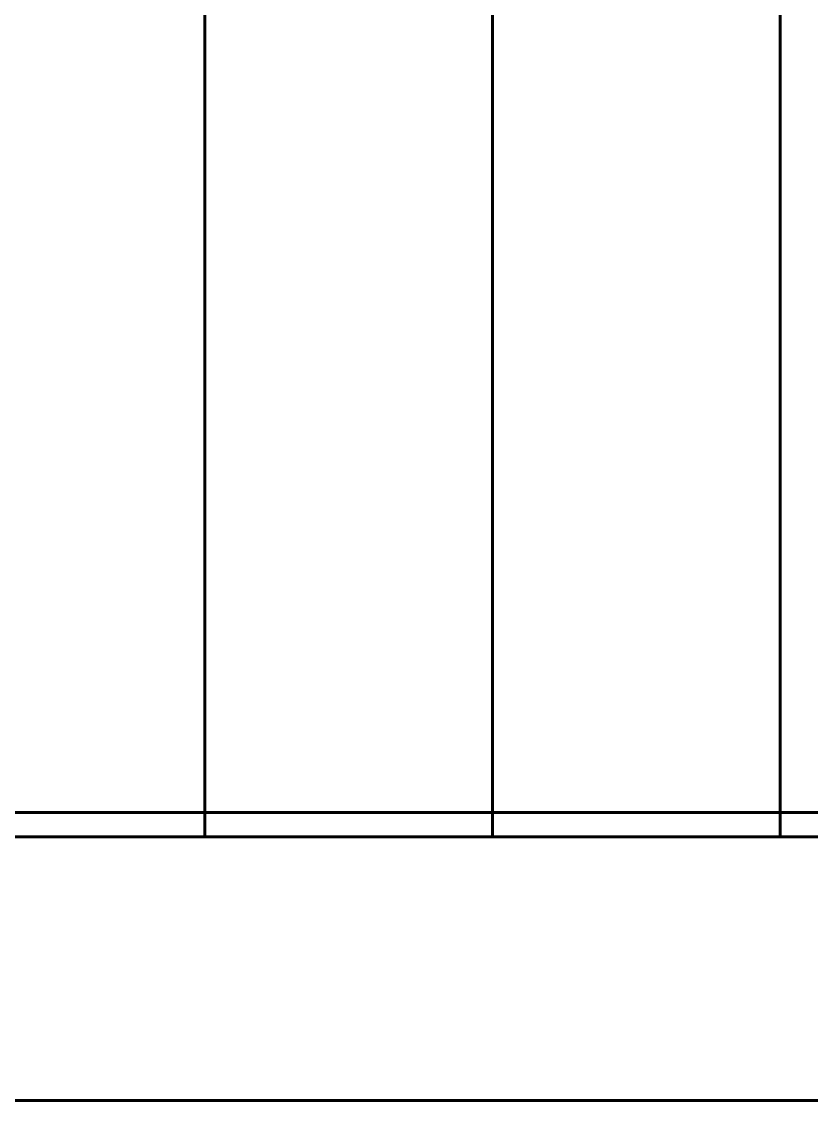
# Model space of a CAD drawing. Extents: x 0 to 297, y 0 to 292.
# Drawn here: x 233.51 to 234.883, y 123.536 to 125.41 of the extents above; entities that cross this region are included whole.
import ezdxf

# ---------------------------------------------------------------- set-up
doc = ezdxf.new("R2010")
doc.units = 0
doc.header["$MEASUREMENT"] = 0
doc.linetypes.add('K5LT_BASIC', pattern=[0])
doc.layers.add('Системный слой', color=7, linetype='Continuous')

# ---------------------------------------------------------------- blocks, each defined once
blk = doc.blocks.new('*U')
at = {"layer": 'Системный слой', "linetype": 'K5LT_BASIC', "lineweight": 60}
for p, q in [((233.8288, 131.0439), (233.8288, 123.9939)), ((233.8288, 123.9939), (233.8288, 131.0439)), ((234.3288, 131.0439), (234.3288, 123.9939)), ((234.3288, 123.9939), (234.3288, 131.0439)), ((234.8288, 131.0439), (234.8288, 123.9939)), ((234.8288, 123.9939), (234.8288, 131.0439)), ((233.3288, 123.9939), (233.8288, 123.9939)), ((233.8288, 123.9939), (234.3288, 123.9939)), ((234.3288, 123.9939), (234.8288, 123.9939)), ((234.8288, 123.9939), (235.3288, 123.9939))]:
    blk.add_line(p, q, dxfattribs=at)

msp = doc.modelspace()

# ---------------------------------------------------------------- linework, layer by layer
at = {"layer": 'Системный слой', "linetype": 'K5LT_BASIC', "lineweight": 60}
for p, q in [((226.337, 124.0358), (240.337, 124.0358)), ((226.337, 123.5358), (240.337, 123.5358))]:
    msp.add_line(p, q, dxfattribs=at)

# ---------------------------------------------------------------- block references
at = {"layer": 'Системный слой'}
msp.add_blockref('*U', (0, 0), dxfattribs=at)
msp.add_blockref('*U', (0, 0), dxfattribs=at)
msp.add_blockref('*U', (0, 0), dxfattribs=at)
msp.add_blockref('*U', (0, 0), dxfattribs=at)
msp.add_blockref('*U', (0, 0), dxfattribs=at)
msp.add_blockref('*U', (0, 0), dxfattribs=at)
msp.add_blockref('*U', (0, 0), dxfattribs=at)
msp.add_blockref('*U', (0, 0), dxfattribs=at)
msp.add_blockref('*U', (0, 0), dxfattribs=at)
msp.add_blockref('*U', (0, 0), dxfattribs=at)
msp.add_blockref('*U', (0, 0), dxfattribs=at)
msp.add_blockref('*U', (0, 0), dxfattribs=at)
msp.add_blockref('*U', (0, 0), dxfattribs=at)
msp.add_blockref('*U', (0, 0), dxfattribs=at)
msp.add_blockref('*U', (0, 0), dxfattribs=at)
msp.add_blockref('*U', (0, 0), dxfattribs=at)
msp.add_blockref('*U', (0, 0), dxfattribs=at)
msp.add_blockref('*U', (0, 0), dxfattribs=at)
msp.add_blockref('*U', (0, 0), dxfattribs=at)
msp.add_blockref('*U', (0, 0), dxfattribs=at)
msp.add_blockref('*U', (0, 0), dxfattribs=at)
msp.add_blockref('*U', (0, 0), dxfattribs=at)
msp.add_blockref('*U', (0, 0), dxfattribs=at)
msp.add_blockref('*U', (0, 0), dxfattribs=at)
msp.add_blockref('*U', (0, 0), dxfattribs=at)
msp.add_blockref('*U', (0, 0), dxfattribs=at)
msp.add_blockref('*U', (0, 0), dxfattribs=at)
msp.add_blockref('*U', (0, 0), dxfattribs=at)
msp.add_blockref('*U', (0, 0), dxfattribs=at)
msp.add_blockref('*U', (0, 0), dxfattribs=at)
msp.add_blockref('*U', (0, 0), dxfattribs=at)
msp.add_blockref('*U', (0, 0), dxfattribs=at)
msp.add_blockref('*U', (0, 0), dxfattribs=at)
msp.add_blockref('*U', (0, 0), dxfattribs=at)
msp.add_blockref('*U', (0, 0), dxfattribs=at)
msp.add_blockref('*U', (0, 0), dxfattribs=at)
msp.add_blockref('*U', (0, 0), dxfattribs=at)
msp.add_blockref('*U', (0, 0), dxfattribs=at)
msp.add_blockref('*U', (0, 0), dxfattribs=at)
msp.add_blockref('*U', (0, 0), dxfattribs=at)
msp.add_blockref('*U', (0, 0), dxfattribs=at)
msp.add_blockref('*U', (0, 0), dxfattribs=at)
msp.add_blockref('*U', (0, 0), dxfattribs=at)
msp.add_blockref('*U', (0, 0), dxfattribs=at)
msp.add_blockref('*U', (0, 0), dxfattribs=at)
msp.add_blockref('*U', (0, 0), dxfattribs=at)
msp.add_blockref('*U', (0, 0), dxfattribs=at)
msp.add_blockref('*U', (0, 0), dxfattribs=at)
msp.add_blockref('*U', (0, 0), dxfattribs=at)
msp.add_blockref('*U', (0, 0), dxfattribs=at)
msp.add_blockref('*U', (0, 0), dxfattribs=at)
msp.add_blockref('*U', (0, 0), dxfattribs=at)
msp.add_blockref('*U', (0, 0), dxfattribs=at)
msp.add_blockref('*U', (0, 0), dxfattribs=at)
msp.add_blockref('*U', (0, 0), dxfattribs=at)
msp.add_blockref('*U', (0, 0), dxfattribs=at)
msp.add_blockref('*U', (0, 0), dxfattribs=at)
msp.add_blockref('*U', (0, 0), dxfattribs=at)
msp.add_blockref('*U', (0, 0), dxfattribs=at)
msp.add_blockref('*U', (0, 0), dxfattribs=at)
msp.add_blockref('*U', (0, 0), dxfattribs=at)
msp.add_blockref('*U', (0, 0), dxfattribs=at)
msp.add_blockref('*U', (0, 0), dxfattribs=at)
msp.add_blockref('*U', (0, 0), dxfattribs=at)
msp.add_blockref('*U', (0, 0), dxfattribs=at)
msp.add_blockref('*U', (0, 0), dxfattribs=at)
msp.add_blockref('*U', (0, 0), dxfattribs=at)
msp.add_blockref('*U', (0, 0), dxfattribs=at)
msp.add_blockref('*U', (0, 0), dxfattribs=at)
msp.add_blockref('*U', (0, 0), dxfattribs=at)
msp.add_blockref('*U', (0, 0), dxfattribs=at)
msp.add_blockref('*U', (0, 0), dxfattribs=at)
msp.add_blockref('*U', (0, 0), dxfattribs=at)
msp.add_blockref('*U', (0, 0), dxfattribs=at)
msp.add_blockref('*U', (0, 0), dxfattribs=at)
msp.add_blockref('*U', (0, 0), dxfattribs=at)
msp.add_blockref('*U', (0, 0), dxfattribs=at)
msp.add_blockref('*U', (0, 0), dxfattribs=at)
msp.add_blockref('*U', (0, 0), dxfattribs=at)
msp.add_blockref('*U', (0, 0), dxfattribs=at)
msp.add_blockref('*U', (0, 0), dxfattribs=at)
msp.add_blockref('*U', (0, 0), dxfattribs=at)
msp.add_blockref('*U', (0, 0), dxfattribs=at)
msp.add_blockref('*U', (0, 0), dxfattribs=at)
msp.add_blockref('*U', (0, 0), dxfattribs=at)
msp.add_blockref('*U', (0, 0), dxfattribs=at)
msp.add_blockref('*U', (0, 0), dxfattribs=at)
msp.add_blockref('*U', (0, 0), dxfattribs=at)
msp.add_blockref('*U', (0, 0), dxfattribs=at)
msp.add_blockref('*U', (0, 0), dxfattribs=at)
msp.add_blockref('*U', (0, 0), dxfattribs=at)
msp.add_blockref('*U', (0, 0), dxfattribs=at)
msp.add_blockref('*U', (0, 0), dxfattribs=at)
msp.add_blockref('*U', (0, 0), dxfattribs=at)
msp.add_blockref('*U', (0, 0), dxfattribs=at)
msp.add_blockref('*U', (0, 0), dxfattribs=at)
msp.add_blockref('*U', (0, 0), dxfattribs=at)
msp.add_blockref('*U', (0, 0), dxfattribs=at)
msp.add_blockref('*U', (0, 0), dxfattribs=at)
msp.add_blockref('*U', (0, 0), dxfattribs=at)
msp.add_blockref('*U', (0, 0), dxfattribs=at)
msp.add_blockref('*U', (0, 0), dxfattribs=at)
msp.add_blockref('*U', (0, 0), dxfattribs=at)
msp.add_blockref('*U', (0, 0), dxfattribs=at)
msp.add_blockref('*U', (0, 0), dxfattribs=at)
msp.add_blockref('*U', (0, 0), dxfattribs=at)
msp.add_blockref('*U', (0, 0), dxfattribs=at)
msp.add_blockref('*U', (0, 0), dxfattribs=at)
msp.add_blockref('*U', (0, 0), dxfattribs=at)
msp.add_blockref('*U', (0, 0), dxfattribs=at)
msp.add_blockref('*U', (0, 0), dxfattribs=at)
msp.add_blockref('*U', (0, 0), dxfattribs=at)
msp.add_blockref('*U', (0, 0), dxfattribs=at)
msp.add_blockref('*U', (0, 0), dxfattribs=at)
msp.add_blockref('*U', (0, 0), dxfattribs=at)
msp.add_blockref('*U', (0, 0), dxfattribs=at)
msp.add_blockref('*U', (0, 0), dxfattribs=at)
msp.add_blockref('*U', (0, 0), dxfattribs=at)
msp.add_blockref('*U', (0, 0), dxfattribs=at)
msp.add_blockref('*U', (0, 0), dxfattribs=at)
msp.add_blockref('*U', (0, 0), dxfattribs=at)
msp.add_blockref('*U', (0, 0), dxfattribs=at)
msp.add_blockref('*U', (0, 0), dxfattribs=at)
msp.add_blockref('*U', (0, 0), dxfattribs=at)
msp.add_blockref('*U', (0, 0), dxfattribs=at)
msp.add_blockref('*U', (0, 0), dxfattribs=at)
msp.add_blockref('*U', (0, 0), dxfattribs=at)
msp.add_blockref('*U', (0, 0), dxfattribs=at)
msp.add_blockref('*U', (0, 0), dxfattribs=at)
msp.add_blockref('*U', (0, 0), dxfattribs=at)
msp.add_blockref('*U', (0, 0), dxfattribs=at)
msp.add_blockref('*U', (0, 0), dxfattribs=at)
msp.add_blockref('*U', (0, 0), dxfattribs=at)
msp.add_blockref('*U', (0, 0), dxfattribs=at)
msp.add_blockref('*U', (0, 0), dxfattribs=at)
msp.add_blockref('*U', (0, 0), dxfattribs=at)
msp.add_blockref('*U', (0, 0), dxfattribs=at)
msp.add_blockref('*U', (0, 0), dxfattribs=at)
msp.add_blockref('*U', (0, 0), dxfattribs=at)
msp.add_blockref('*U', (0, 0), dxfattribs=at)
msp.add_blockref('*U', (0, 0), dxfattribs=at)
msp.add_blockref('*U', (0, 0), dxfattribs=at)
msp.add_blockref('*U', (0, 0), dxfattribs=at)
msp.add_blockref('*U', (0, 0), dxfattribs=at)
msp.add_blockref('*U', (0, 0), dxfattribs=at)
msp.add_blockref('*U', (0, 0), dxfattribs=at)
msp.add_blockref('*U', (0, 0), dxfattribs=at)
msp.add_blockref('*U', (0, 0), dxfattribs=at)
msp.add_blockref('*U', (0, 0), dxfattribs=at)
msp.add_blockref('*U', (0, 0), dxfattribs=at)
msp.add_blockref('*U', (0, 0), dxfattribs=at)
msp.add_blockref('*U', (0, 0), dxfattribs=at)
msp.add_blockref('*U', (0, 0), dxfattribs=at)
msp.add_blockref('*U', (0, 0), dxfattribs=at)
msp.add_blockref('*U', (0, 0), dxfattribs=at)
msp.add_blockref('*U', (0, 0), dxfattribs=at)
msp.add_blockref('*U', (0, 0), dxfattribs=at)
msp.add_blockref('*U', (0, 0), dxfattribs=at)
msp.add_blockref('*U', (0, 0), dxfattribs=at)
msp.add_blockref('*U', (0, 0), dxfattribs=at)
msp.add_blockref('*U', (0, 0), dxfattribs=at)
msp.add_blockref('*U', (0, 0), dxfattribs=at)
msp.add_blockref('*U', (0, 0), dxfattribs=at)
msp.add_blockref('*U', (0, 0), dxfattribs=at)
msp.add_blockref('*U', (0, 0), dxfattribs=at)
msp.add_blockref('*U', (0, 0), dxfattribs=at)
msp.add_blockref('*U', (0, 0), dxfattribs=at)
msp.add_blockref('*U', (0, 0), dxfattribs=at)
msp.add_blockref('*U', (0, 0), dxfattribs=at)
msp.add_blockref('*U', (0, 0), dxfattribs=at)
msp.add_blockref('*U', (0, 0), dxfattribs=at)
msp.add_blockref('*U', (0, 0), dxfattribs=at)
msp.add_blockref('*U', (0, 0), dxfattribs=at)
msp.add_blockref('*U', (0, 0), dxfattribs=at)
msp.add_blockref('*U', (0, 0), dxfattribs=at)
msp.add_blockref('*U', (0, 0), dxfattribs=at)
msp.add_blockref('*U', (0, 0), dxfattribs=at)
msp.add_blockref('*U', (0, 0), dxfattribs=at)
msp.add_blockref('*U', (0, 0), dxfattribs=at)
msp.add_blockref('*U', (0, 0), dxfattribs=at)
msp.add_blockref('*U', (0, 0), dxfattribs=at)
msp.add_blockref('*U', (0, 0), dxfattribs=at)
msp.add_blockref('*U', (0, 0), dxfattribs=at)
msp.add_blockref('*U', (0, 0), dxfattribs=at)
msp.add_blockref('*U', (0, 0), dxfattribs=at)
msp.add_blockref('*U', (0, 0), dxfattribs=at)
msp.add_blockref('*U', (0, 0), dxfattribs=at)
msp.add_blockref('*U', (0, 0), dxfattribs=at)
msp.add_blockref('*U', (0, 0), dxfattribs=at)
msp.add_blockref('*U', (0, 0), dxfattribs=at)
msp.add_blockref('*U', (0, 0), dxfattribs=at)
msp.add_blockref('*U', (0, 0), dxfattribs=at)
msp.add_blockref('*U', (0, 0), dxfattribs=at)
msp.add_blockref('*U', (0, 0), dxfattribs=at)
msp.add_blockref('*U', (0, 0), dxfattribs=at)
msp.add_blockref('*U', (0, 0), dxfattribs=at)
msp.add_blockref('*U', (0, 0), dxfattribs=at)
msp.add_blockref('*U', (0, 0), dxfattribs=at)
msp.add_blockref('*U', (0, 0), dxfattribs=at)
msp.add_blockref('*U', (0, 0), dxfattribs=at)
msp.add_blockref('*U', (0, 0), dxfattribs=at)
msp.add_blockref('*U', (0, 0), dxfattribs=at)
msp.add_blockref('*U', (0, 0), dxfattribs=at)
msp.add_blockref('*U', (0, 0), dxfattribs=at)
msp.add_blockref('*U', (0, 0), dxfattribs=at)
msp.add_blockref('*U', (0, 0), dxfattribs=at)
msp.add_blockref('*U', (0, 0), dxfattribs=at)
msp.add_blockref('*U', (0, 0), dxfattribs=at)
msp.add_blockref('*U', (0, 0), dxfattribs=at)
msp.add_blockref('*U', (0, 0), dxfattribs=at)
msp.add_blockref('*U', (0, 0), dxfattribs=at)
msp.add_blockref('*U', (0, 0), dxfattribs=at)
msp.add_blockref('*U', (0, 0), dxfattribs=at)
msp.add_blockref('*U', (0, 0), dxfattribs=at)
msp.add_blockref('*U', (0, 0), dxfattribs=at)
msp.add_blockref('*U', (0, 0), dxfattribs=at)
msp.add_blockref('*U', (0, 0), dxfattribs=at)
msp.add_blockref('*U', (0, 0), dxfattribs=at)
msp.add_blockref('*U', (0, 0), dxfattribs=at)
msp.add_blockref('*U', (0, 0), dxfattribs=at)
msp.add_blockref('*U', (0, 0), dxfattribs=at)
msp.add_blockref('*U', (0, 0), dxfattribs=at)
msp.add_blockref('*U', (0, 0), dxfattribs=at)
msp.add_blockref('*U', (0, 0), dxfattribs=at)
msp.add_blockref('*U', (0, 0), dxfattribs=at)
msp.add_blockref('*U', (0, 0), dxfattribs=at)
msp.add_blockref('*U', (0, 0), dxfattribs=at)
msp.add_blockref('*U', (0, 0), dxfattribs=at)
msp.add_blockref('*U', (0, 0), dxfattribs=at)
msp.add_blockref('*U', (0, 0), dxfattribs=at)
msp.add_blockref('*U', (0, 0), dxfattribs=at)
msp.add_blockref('*U', (0, 0), dxfattribs=at)
msp.add_blockref('*U', (0, 0), dxfattribs=at)
msp.add_blockref('*U', (0, 0), dxfattribs=at)
msp.add_blockref('*U', (0, 0), dxfattribs=at)
msp.add_blockref('*U', (0, 0), dxfattribs=at)
msp.add_blockref('*U', (0, 0), dxfattribs=at)
msp.add_blockref('*U', (0, 0), dxfattribs=at)
msp.add_blockref('*U', (0, 0), dxfattribs=at)
msp.add_blockref('*U', (0, 0), dxfattribs=at)
msp.add_blockref('*U', (0, 0), dxfattribs=at)
msp.add_blockref('*U', (0, 0), dxfattribs=at)
msp.add_blockref('*U', (0, 0), dxfattribs=at)
msp.add_blockref('*U', (0, 0), dxfattribs=at)
msp.add_blockref('*U', (0, 0), dxfattribs=at)
msp.add_blockref('*U', (0, 0), dxfattribs=at)
msp.add_blockref('*U', (0, 0), dxfattribs=at)
msp.add_blockref('*U', (0, 0), dxfattribs=at)
msp.add_blockref('*U', (0, 0), dxfattribs=at)
msp.add_blockref('*U', (0, 0), dxfattribs=at)
msp.add_blockref('*U', (0, 0), dxfattribs=at)
msp.add_blockref('*U', (0, 0), dxfattribs=at)
msp.add_blockref('*U', (0, 0), dxfattribs=at)
msp.add_blockref('*U', (0, 0), dxfattribs=at)
msp.add_blockref('*U', (0, 0), dxfattribs=at)
msp.add_blockref('*U', (0, 0), dxfattribs=at)
msp.add_blockref('*U', (0, 0), dxfattribs=at)
msp.add_blockref('*U', (0, 0), dxfattribs=at)
msp.add_blockref('*U', (0, 0), dxfattribs=at)
msp.add_blockref('*U', (0, 0), dxfattribs=at)
msp.add_blockref('*U', (0, 0), dxfattribs=at)
msp.add_blockref('*U', (0, 0), dxfattribs=at)
msp.add_blockref('*U', (0, 0), dxfattribs=at)
msp.add_blockref('*U', (0, 0), dxfattribs=at)
msp.add_blockref('*U', (0, 0), dxfattribs=at)
msp.add_blockref('*U', (0, 0), dxfattribs=at)
msp.add_blockref('*U', (0, 0), dxfattribs=at)
msp.add_blockref('*U', (0, 0), dxfattribs=at)
msp.add_blockref('*U', (0, 0), dxfattribs=at)
msp.add_blockref('*U', (0, 0), dxfattribs=at)
msp.add_blockref('*U', (0, 0), dxfattribs=at)
msp.add_blockref('*U', (0, 0), dxfattribs=at)
msp.add_blockref('*U', (0, 0), dxfattribs=at)
msp.add_blockref('*U', (0, 0), dxfattribs=at)
msp.add_blockref('*U', (0, 0), dxfattribs=at)
msp.add_blockref('*U', (0, 0), dxfattribs=at)
msp.add_blockref('*U', (0, 0), dxfattribs=at)
msp.add_blockref('*U', (0, 0), dxfattribs=at)
msp.add_blockref('*U', (0, 0), dxfattribs=at)
msp.add_blockref('*U', (0, 0), dxfattribs=at)
msp.add_blockref('*U', (0, 0), dxfattribs=at)
msp.add_blockref('*U', (0, 0), dxfattribs=at)
msp.add_blockref('*U', (0, 0), dxfattribs=at)
msp.add_blockref('*U', (0, 0), dxfattribs=at)
msp.add_blockref('*U', (0, 0), dxfattribs=at)
msp.add_blockref('*U', (0, 0), dxfattribs=at)
msp.add_blockref('*U', (0, 0), dxfattribs=at)
msp.add_blockref('*U', (0, 0), dxfattribs=at)
msp.add_blockref('*U', (0, 0), dxfattribs=at)
msp.add_blockref('*U', (0, 0), dxfattribs=at)
msp.add_blockref('*U', (0, 0), dxfattribs=at)
msp.add_blockref('*U', (0, 0), dxfattribs=at)
msp.add_blockref('*U', (0, 0), dxfattribs=at)
msp.add_blockref('*U', (0, 0), dxfattribs=at)
msp.add_blockref('*U', (0, 0), dxfattribs=at)
msp.add_blockref('*U', (0, 0), dxfattribs=at)
msp.add_blockref('*U', (0, 0), dxfattribs=at)
msp.add_blockref('*U', (0, 0), dxfattribs=at)
msp.add_blockref('*U', (0, 0), dxfattribs=at)
msp.add_blockref('*U', (0, 0), dxfattribs=at)
msp.add_blockref('*U', (0, 0), dxfattribs=at)
msp.add_blockref('*U', (0, 0), dxfattribs=at)
msp.add_blockref('*U', (0, 0), dxfattribs=at)
msp.add_blockref('*U', (0, 0), dxfattribs=at)
msp.add_blockref('*U', (0, 0), dxfattribs=at)
msp.add_blockref('*U', (0, 0), dxfattribs=at)
msp.add_blockref('*U', (0, 0), dxfattribs=at)
msp.add_blockref('*U', (0, 0), dxfattribs=at)
msp.add_blockref('*U', (0, 0), dxfattribs=at)
msp.add_blockref('*U', (0, 0), dxfattribs=at)
msp.add_blockref('*U', (0, 0), dxfattribs=at)
msp.add_blockref('*U', (0, 0), dxfattribs=at)
msp.add_blockref('*U', (0, 0), dxfattribs=at)
msp.add_blockref('*U', (0, 0), dxfattribs=at)
msp.add_blockref('*U', (0, 0), dxfattribs=at)
msp.add_blockref('*U', (0, 0), dxfattribs=at)
msp.add_blockref('*U', (0, 0), dxfattribs=at)
msp.add_blockref('*U', (0, 0), dxfattribs=at)
msp.add_blockref('*U', (0, 0), dxfattribs=at)
msp.add_blockref('*U', (0, 0), dxfattribs=at)
msp.add_blockref('*U', (0, 0), dxfattribs=at)
msp.add_blockref('*U', (0, 0), dxfattribs=at)
msp.add_blockref('*U', (0, 0), dxfattribs=at)
msp.add_blockref('*U', (0, 0), dxfattribs=at)
msp.add_blockref('*U', (0, 0), dxfattribs=at)
msp.add_blockref('*U', (0, 0), dxfattribs=at)
msp.add_blockref('*U', (0, 0), dxfattribs=at)
msp.add_blockref('*U', (0, 0), dxfattribs=at)
msp.add_blockref('*U', (0, 0), dxfattribs=at)
msp.add_blockref('*U', (0, 0), dxfattribs=at)
msp.add_blockref('*U', (0, 0), dxfattribs=at)
msp.add_blockref('*U', (0, 0), dxfattribs=at)
msp.add_blockref('*U', (0, 0), dxfattribs=at)
msp.add_blockref('*U', (0, 0), dxfattribs=at)
msp.add_blockref('*U', (0, 0), dxfattribs=at)
msp.add_blockref('*U', (0, 0), dxfattribs=at)
msp.add_blockref('*U', (0, 0), dxfattribs=at)
msp.add_blockref('*U', (0, 0), dxfattribs=at)
msp.add_blockref('*U', (0, 0), dxfattribs=at)
msp.add_blockref('*U', (0, 0), dxfattribs=at)
msp.add_blockref('*U', (0, 0), dxfattribs=at)
msp.add_blockref('*U', (0, 0), dxfattribs=at)
msp.add_blockref('*U', (0, 0), dxfattribs=at)
msp.add_blockref('*U', (0, 0), dxfattribs=at)
msp.add_blockref('*U', (0, 0), dxfattribs=at)
msp.add_blockref('*U', (0, 0), dxfattribs=at)
msp.add_blockref('*U', (0, 0), dxfattribs=at)
msp.add_blockref('*U', (0, 0), dxfattribs=at)
msp.add_blockref('*U', (0, 0), dxfattribs=at)
msp.add_blockref('*U', (0, 0), dxfattribs=at)
msp.add_blockref('*U', (0, 0), dxfattribs=at)
msp.add_blockref('*U', (0, 0), dxfattribs=at)
msp.add_blockref('*U', (0, 0), dxfattribs=at)
msp.add_blockref('*U', (0, 0), dxfattribs=at)
msp.add_blockref('*U', (0, 0), dxfattribs=at)
msp.add_blockref('*U', (0, 0), dxfattribs=at)
msp.add_blockref('*U', (0, 0), dxfattribs=at)
msp.add_blockref('*U', (0, 0), dxfattribs=at)
msp.add_blockref('*U', (0, 0), dxfattribs=at)
msp.add_blockref('*U', (0, 0), dxfattribs=at)
msp.add_blockref('*U', (0, 0), dxfattribs=at)
msp.add_blockref('*U', (0, 0), dxfattribs=at)
msp.add_blockref('*U', (0, 0), dxfattribs=at)
msp.add_blockref('*U', (0, 0), dxfattribs=at)
msp.add_blockref('*U', (0, 0), dxfattribs=at)
msp.add_blockref('*U', (0, 0), dxfattribs=at)
msp.add_blockref('*U', (0, 0), dxfattribs=at)
msp.add_blockref('*U', (0, 0), dxfattribs=at)
msp.add_blockref('*U', (0, 0), dxfattribs=at)
msp.add_blockref('*U', (0, 0), dxfattribs=at)
msp.add_blockref('*U', (0, 0), dxfattribs=at)
msp.add_blockref('*U', (0, 0), dxfattribs=at)
msp.add_blockref('*U', (0, 0), dxfattribs=at)
msp.add_blockref('*U', (0, 0), dxfattribs=at)
msp.add_blockref('*U', (0, 0), dxfattribs=at)
msp.add_blockref('*U', (0, 0), dxfattribs=at)
msp.add_blockref('*U', (0, 0), dxfattribs=at)
msp.add_blockref('*U', (0, 0), dxfattribs=at)
msp.add_blockref('*U', (0, 0), dxfattribs=at)
msp.add_blockref('*U', (0, 0), dxfattribs=at)
msp.add_blockref('*U', (0, 0), dxfattribs=at)
msp.add_blockref('*U', (0, 0), dxfattribs=at)
msp.add_blockref('*U', (0, 0), dxfattribs=at)
msp.add_blockref('*U', (0, 0), dxfattribs=at)
msp.add_blockref('*U', (0, 0), dxfattribs=at)
msp.add_blockref('*U', (0, 0), dxfattribs=at)
msp.add_blockref('*U', (0, 0), dxfattribs=at)
msp.add_blockref('*U', (0, 0), dxfattribs=at)
msp.add_blockref('*U', (0, 0), dxfattribs=at)
msp.add_blockref('*U', (0, 0), dxfattribs=at)
msp.add_blockref('*U', (0, 0), dxfattribs=at)
msp.add_blockref('*U', (0, 0), dxfattribs=at)
msp.add_blockref('*U', (0, 0), dxfattribs=at)
msp.add_blockref('*U', (0, 0), dxfattribs=at)
msp.add_blockref('*U', (0, 0), dxfattribs=at)
msp.add_blockref('*U', (0, 0), dxfattribs=at)
msp.add_blockref('*U', (0, 0), dxfattribs=at)
msp.add_blockref('*U', (0, 0), dxfattribs=at)
msp.add_blockref('*U', (0, 0), dxfattribs=at)
msp.add_blockref('*U', (0, 0), dxfattribs=at)
msp.add_blockref('*U', (0, 0), dxfattribs=at)
msp.add_blockref('*U', (0, 0), dxfattribs=at)
msp.add_blockref('*U', (0, 0), dxfattribs=at)
msp.add_blockref('*U', (0, 0), dxfattribs=at)
msp.add_blockref('*U', (0, 0), dxfattribs=at)
msp.add_blockref('*U', (0, 0), dxfattribs=at)
msp.add_blockref('*U', (0, 0), dxfattribs=at)
msp.add_blockref('*U', (0, 0), dxfattribs=at)
msp.add_blockref('*U', (0, 0), dxfattribs=at)
msp.add_blockref('*U', (0, 0), dxfattribs=at)
msp.add_blockref('*U', (0, 0), dxfattribs=at)
msp.add_blockref('*U', (0, 0), dxfattribs=at)
msp.add_blockref('*U', (0, 0), dxfattribs=at)
msp.add_blockref('*U', (0, 0), dxfattribs=at)
msp.add_blockref('*U', (0, 0), dxfattribs=at)
msp.add_blockref('*U', (0, 0), dxfattribs=at)
msp.add_blockref('*U', (0, 0), dxfattribs=at)
msp.add_blockref('*U', (0, 0), dxfattribs=at)
msp.add_blockref('*U', (0, 0), dxfattribs=at)
msp.add_blockref('*U', (0, 0), dxfattribs=at)
msp.add_blockref('*U', (0, 0), dxfattribs=at)

doc.saveas('drawing.dxf')
